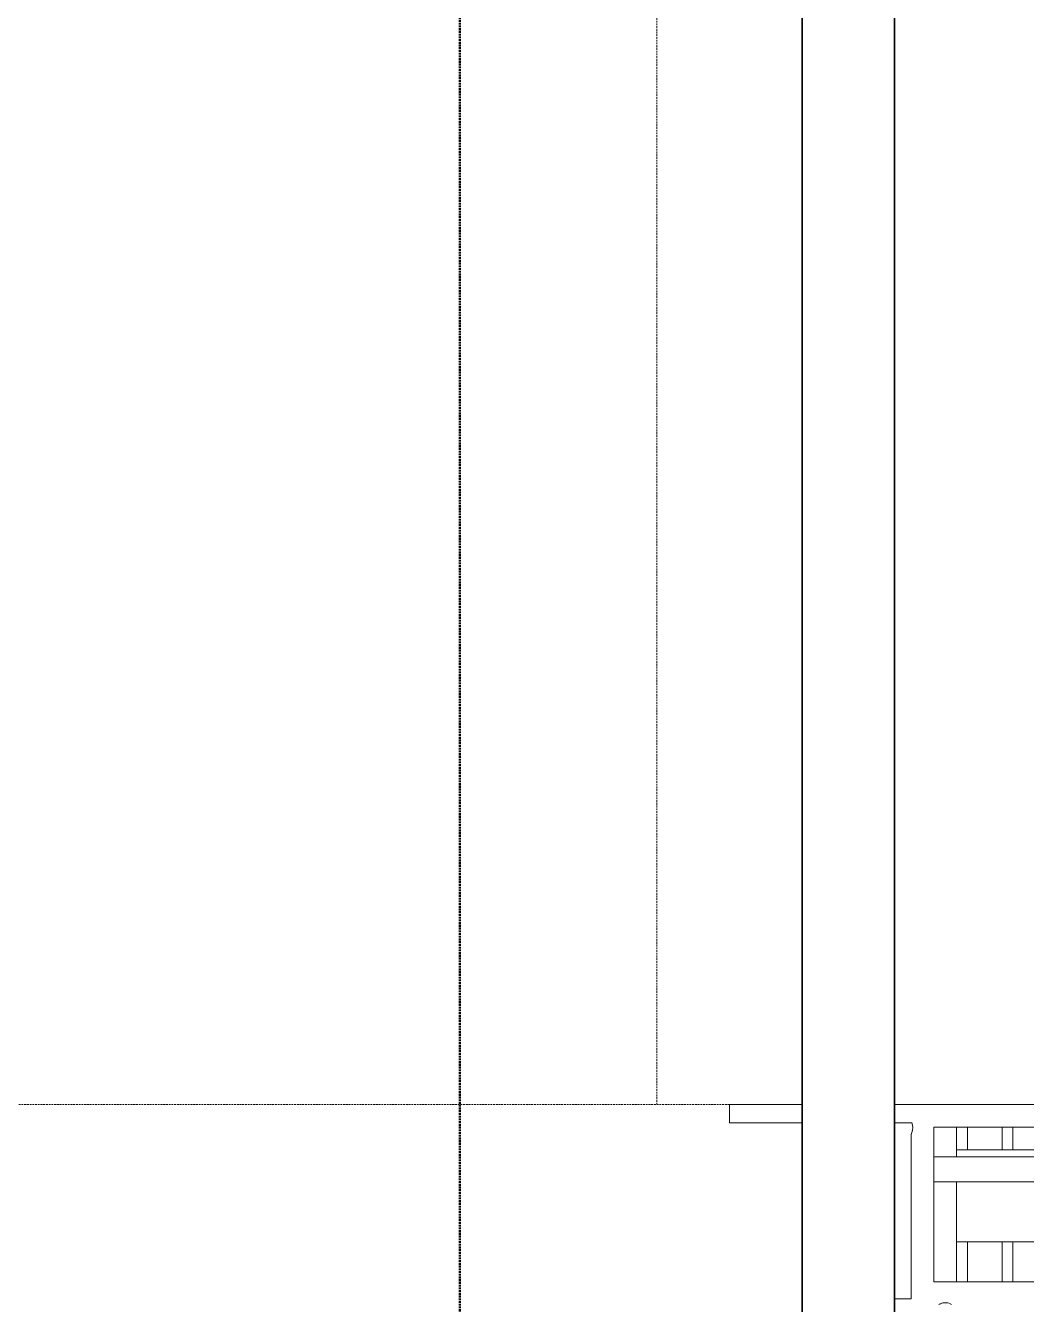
# Model space of a CAD drawing. Header units: millimetres. Extents: x -153298 to 620751, y -313239 to 250031.
# Drawn here: x 76835 to 77936, y -221758 to -220350 of the extents above; entities that cross this region are included whole.
import ezdxf

# ---------------------------------------------------------------- set-up
doc = ezdxf.new("R2010")
doc.units = ezdxf.units.MM
doc.linetypes.add('DPA_Hidden 50', pattern=[3, 2, -1])
for name, color, linetype, lineweight in [('A-ANNO-SYMB', 7, 'Continuous', 9), ('A-DETL', 7, 'Continuous', 70), ('A-GLAZ-CURT', 7, 'Continuous', 9), ('E-LITE-EQPM', 7, 'Continuous', 35)]:
    doc.layers.add(name, color=color, linetype=linetype, lineweight=lineweight)

# ---------------------------------------------------------------- blocks, each defined once
blk = doc.blocks.new('DPA_CP_Entrance Canopy Curve_Ent 2_Edge Rev B-1 - Entrance Canopy Curve_Left-15513308-2150-01 ENTRANCE 1 ELEVATION 4')
at = {"layer": 'A-GLAZ-CURT', "color": 7}
for p, q in [((10257, 106357.3), (10337, 106357.3)), ((10257, 106337.3), (10257, 106357.3)), ((10257, 106337.3), (10257, 106357.3)), ((10257, 106357.3), (10337, 106357.3)), ((10438.6, 106357.3), (10732, 106357.3)), ((10438.6, 106357.3), (10732, 106357.3)), ((10337, 106337.3), (10257, 106337.3)), ((10337, 106337.3), (10257, 106337.3)), ((10458, 106337.3), (10438.6, 106337.3)), ((10458, 106337.3), (10438.6, 106337.3)), ((10507, 106332.3), (10482, 106332.3)), ((10482, 106332.3), (10482, 106162.3)), ((10482, 106162.3), (10482, 106332.3)), ((10736.6, 106332.3), (10482, 106332.3)), ((10507, 106299.6), (10507, 106332.3)), ((10736.6, 106332.3), (10507, 106332.3)), ((10507, 106332.3), (10507, 106299.6)), ((10507, 106332.3), (10507, 106299.6)), ((10519, 106332.3), (10507, 106332.3)), ((10507, 106332.3), (10519, 106332.3)), ((10507, 106299.6), (10507, 106332.3)), ((10519, 106307.3), (10519, 106332.3)), ((10519, 106332.3), (10519, 106307.3)), ((10569, 106332.3), (10557, 106332.3)), ((10557, 106332.3), (10557, 106307.3)), ((10557, 106307.3), (10557, 106332.3)), ((10557, 106332.3), (10569, 106332.3)), ((10569, 106307.3), (10569, 106332.3)), ((10569, 106332.3), (10569, 106307.3)), ((10457, 106143.3), (10457, 106324.3)), ((10457, 106143.3), (10457, 106324.3)), ((10507, 106307.3), (10507, 106299.6)), ((10507, 106299.6), (10507, 106307.3)), ((10507, 106307.3), (10507, 106299.6)), ((10507, 106299.6), (10507, 106307.3)), ((10507, 106307.3), (10507, 106299.6)), ((10507, 106299.6), (10507, 106307.3)), ((10557, 106307.3), (10519, 106307.3)), ((10519, 106307.3), (10557, 106307.3)), ((10557, 106307.3), (10519, 106307.3)), ((10519, 106307.3), (10557, 106307.3)), ((10557, 106307.3), (10519, 106307.3)), ((10519, 106307.3), (10557, 106307.3)), ((10607, 106307.3), (10569, 106307.3)), ((10569, 106307.3), (10607, 106307.3)), ((10607, 106307.3), (10569, 106307.3)), ((10569, 106307.3), (10607, 106307.3)), ((10607, 106307.3), (10569, 106307.3)), ((10569, 106307.3), (10607, 106307.3)), ((10482, 106272.3), (10482, 106299.6)), ((10482, 106299.6), (10482, 106272.3)), ((10507, 106272.3), (10507, 106162.3)), ((10507, 106162.3), (10507, 106272.3)), ((10507, 106162.3), (10507, 106272.3)), ((10507, 106272.3), (10507, 106162.3)), ((10507, 106272.3), (10507, 106162.3)), ((10507, 106162.3), (10507, 106272.3)), ((10507, 106272.3), (10507, 106207.1)), ((10507, 106207.1), (10507, 106272.3)), ((10507, 106272.3), (10507, 106207.1)), ((10507, 106207.1), (10507, 106272.3)), ((10482, 106162.3), (10507, 106162.3)), ((10507, 106162.3), (10482, 106162.3)), ((10438.6, 106143.3), (10457, 106143.3)), ((10438.6, 106143.3), (10457, 106143.3))]:
    blk.add_line(p, q, dxfattribs=at)
for centre, radius, start, end in [((10442.5, 106332), 16.3, 340.2412, 19.0992), ((10442.5, 106332), 16.3, 340.2412, 19.0992), ((10494.5, 106124.7), 14.5, 68.229, 112.0886), ((10494.5, 106124.7), 14.5, 68.229, 112.0886)]:
    blk.add_arc(centre, radius, start, end, dxfattribs=at)
blk = doc.blocks.new('DPA_CP_Entrance Canopy Curve_Ent 2_Edge Rev B-1 - Entrance Canopy Curve_Left-V234-2150-01 ENTRANCE 1 ELEVATION 4')
at = {"layer": 'A-GLAZ-CURT', "color": 7}
for p, q in [((10257, 106357.3), (10337, 106357.3)), ((10257, 106337.3), (10257, 106357.3)), ((10257, 106337.3), (10257, 106357.3)), ((10257, 106357.3), (10337, 106357.3)), ((10438.6, 106357.3), (10732, 106357.3)), ((10438.6, 106357.3), (10732, 106357.3)), ((10337, 106337.3), (10257, 106337.3)), ((10337, 106337.3), (10257, 106337.3)), ((10458, 106337.3), (10438.6, 106337.3)), ((10458, 106337.3), (10438.6, 106337.3)), ((10507, 106332.3), (10482, 106332.3)), ((10482, 106332.3), (10482, 106162.3)), ((10482, 106162.3), (10482, 106332.3)), ((10736.6, 106332.3), (10482, 106332.3)), ((10507, 106299.6), (10507, 106332.3)), ((10736.6, 106332.3), (10507, 106332.3)), ((10507, 106332.3), (10507, 106299.6)), ((10507, 106332.3), (10507, 106299.6)), ((10519, 106332.3), (10507, 106332.3)), ((10507, 106332.3), (10519, 106332.3)), ((10507, 106299.6), (10507, 106332.3)), ((10519, 106307.3), (10519, 106332.3)), ((10519, 106332.3), (10519, 106307.3)), ((10569, 106332.3), (10557, 106332.3)), ((10557, 106332.3), (10557, 106307.3)), ((10557, 106307.3), (10557, 106332.3)), ((10557, 106332.3), (10569, 106332.3)), ((10569, 106307.3), (10569, 106332.3)), ((10569, 106332.3), (10569, 106307.3)), ((10457, 106143.3), (10457, 106324.3)), ((10457, 106143.3), (10457, 106324.3)), ((10706, 106307.3), (10507, 106307.3)), ((10507, 106307.3), (10507, 106299.6)), ((10507, 106299.6), (10507, 106307.3)), ((10706, 106307.3), (10507, 106307.3)), ((10507, 106307.3), (10507, 106299.6)), ((10507, 106299.6), (10507, 106307.3)), ((10507, 106307.3), (10706, 106307.3)), ((10706, 106307.3), (10507, 106307.3)), ((10507, 106307.3), (10507, 106299.6)), ((10507, 106299.6), (10507, 106307.3)), ((10507, 106307.3), (10706, 106307.3)), ((10519, 106307.3), (10557, 106307.3)), ((10569, 106307.3), (10607, 106307.3)), ((10482, 106272.3), (10482, 106299.6)), ((10482, 106299.6), (10507, 106299.6)), ((10706, 106299.6), (10482, 106299.6)), ((10482, 106299.6), (10482, 106272.3)), ((10507, 106272.3), (10482, 106272.3)), ((10482, 106272.3), (10706, 106272.3)), ((10507, 106272.3), (10507, 106162.3)), ((10507, 106162.3), (10507, 106272.3)), ((10507, 106162.3), (10507, 106272.3)), ((10507, 106272.3), (10507, 106162.3)), ((10507, 106272.3), (10507, 106162.3)), ((10507, 106162.3), (10507, 106272.3)), ((10507, 106272.3), (10507, 106206.3)), ((10507, 106207.1), (10507, 106272.3)), ((10507, 106272.3), (10507, 106207.1)), ((10507, 106207.1), (10507, 106272.3)), ((10507, 106206.3), (10706, 106206.3)), ((10706, 106206.3), (10507, 106206.3)), ((10507, 106206.3), (10706, 106206.3)), ((10706, 106206.3), (10507, 106206.3)), ((10519, 106162.3), (10519, 106206.3)), ((10557, 106206.3), (10557, 106162.3)), ((10569, 106162.3), (10569, 106206.3)), ((10482, 106162.3), (10507, 106162.3)), ((10706, 106162.3), (10482, 106162.3)), ((10438.6, 106143.3), (10457, 106143.3)), ((10438.6, 106143.3), (10457, 106143.3))]:
    blk.add_line(p, q, dxfattribs=at)
for centre, radius, start, end in [((10442.5, 106332), 16.3, 340.2412, 19.0992), ((10442.5, 106332), 16.3, 340.2412, 19.0992), ((10460, 106324.3), 3, 135, 180), ((10487.5, 106139.3), 2, 270, 322.38), ((10494.5, 106124.7), 14.5, 68.229, 112.0886), ((10494.5, 106124.7), 14.5, 68.229, 112.0886), ((10501.5, 106139.3), 2, 216.5443, 270)]:
    blk.add_arc(centre, radius, start, end, dxfattribs=at)
blk = doc.blocks.new('ACM_L14 - LED Street Light Luminaire with Wide Light - PRA4-CB-8-17314108-2150-01 ENTRANCE 1 ELEVATION 4')
at = {"layer": 'E-LITE-EQPM', "color": 7}
for p, q in [((10337, 113450), (10337, 102750)), ((10438.6, 102750), (10438.6, 113450))]:
    blk.add_line(p, q, dxfattribs=at)

msp = doc.modelspace()

# ---------------------------------------------------------------- linework, layer by layer
at = {"layer": 'A-ANNO-SYMB', "color": 7, "linetype": 'DPA_Hidden 50', "lineweight": 50}
msp.add_line((77312.8888, -219291.1757), (77312.8888, -226445.8739), dxfattribs=at)
at = {"layer": 'A-DETL', "color": 7, "linetype": 'DPA_Hidden 50', "lineweight": 9}
for p, q in [((77529.6466, -221537.8747), (77529.6466, -208631.596)), ((77609.6408, -221537.8747), (75429.6466, -221537.8747))]:
    msp.add_line(p, q, dxfattribs=at)

# ---------------------------------------------------------------- block references
at = {"layer": 'A-GLAZ-CURT', "color": 7}
for name in ['DPA_CP_Entrance Canopy Curve_Ent 2_Edge Rev B-1 - Entrance Canopy Curve_Left-15513308-2150-01 ENTRANCE 1 ELEVATION 4', 'DPA_CP_Entrance Canopy Curve_Ent 2_Edge Rev B-1 - Entrance Canopy Curve_Left-15513308-2150-01 ENTRANCE 1 ELEVATION 4', 'DPA_CP_Entrance Canopy Curve_Ent 2_Edge Rev B-1 - Entrance Canopy Curve_Left-15513308-2150-01 ENTRANCE 1 ELEVATION 4', 'DPA_CP_Entrance Canopy Curve_Ent 2_Edge Rev B-1 - Entrance Canopy Curve_Left-15513308-2150-01 ENTRANCE 1 ELEVATION 4', 'DPA_CP_Entrance Canopy Curve_Ent 2_Edge Rev B-1 - Entrance Canopy Curve_Left-15513308-2150-01 ENTRANCE 1 ELEVATION 4', 'DPA_CP_Entrance Canopy Curve_Ent 2_Edge Rev B-1 - Entrance Canopy Curve_Left-15513308-2150-01 ENTRANCE 1 ELEVATION 4', 'DPA_CP_Entrance Canopy Curve_Ent 2_Edge Rev B-1 - Entrance Canopy Curve_Left-15513308-2150-01 ENTRANCE 1 ELEVATION 4', 'DPA_CP_Entrance Canopy Curve_Ent 2_Edge Rev B-1 - Entrance Canopy Curve_Left-15513308-2150-01 ENTRANCE 1 ELEVATION 4', 'DPA_CP_Entrance Canopy Curve_Ent 2_Edge Rev B-1 - Entrance Canopy Curve_Left-15513308-2150-01 ENTRANCE 1 ELEVATION 4', 'DPA_CP_Entrance Canopy Curve_Ent 2_Edge Rev B-1 - Entrance Canopy Curve_Left-V234-2150-01 ENTRANCE 1 ELEVATION 4']:
    msp.add_blockref(name, (67352.626, -327895.1981), dxfattribs=at)
at = {"layer": 'E-LITE-EQPM', "color": 7}
msp.add_blockref('ACM_L14 - LED Street Light Luminaire with Wide Light - PRA4-CB-8-17314108-2150-01 ENTRANCE 1 ELEVATION 4', (67352.626, -327895.1981), dxfattribs=at)

doc.saveas('drawing.dxf')
